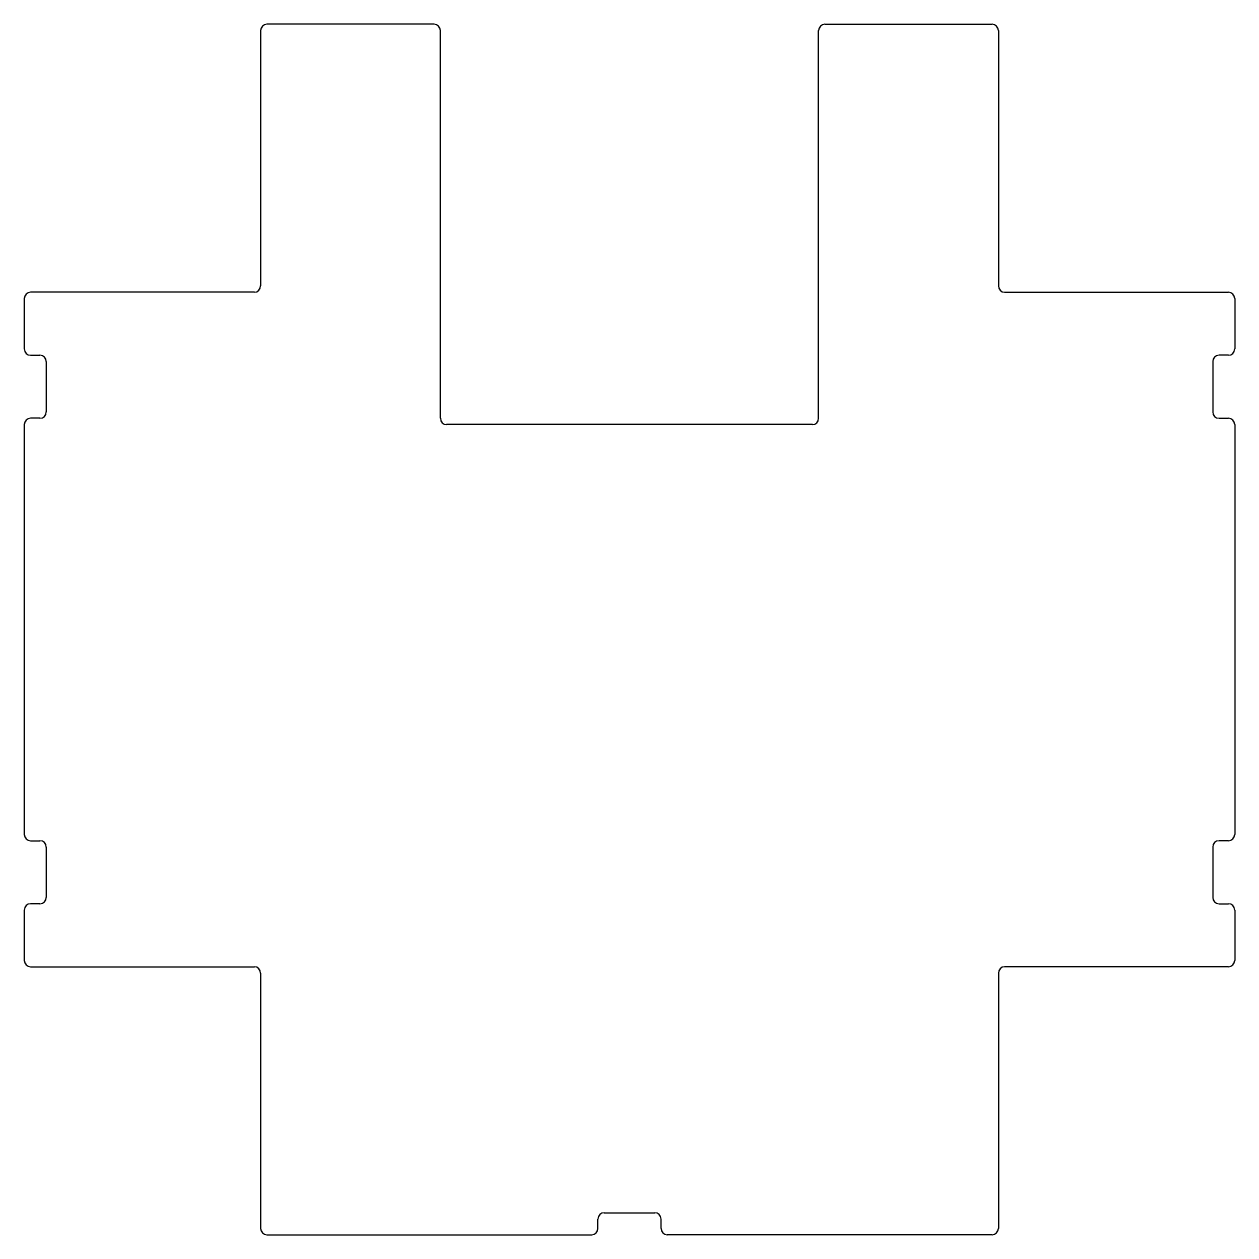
# Model space of a CAD drawing. Header units: millimetres. Extents: x -75 to 309, y -384 to 0.
import ezdxf

# ---------------------------------------------------------------- set-up
doc = ezdxf.new("R2010")
doc.units = ezdxf.units.MM

msp = doc.modelspace()

# ---------------------------------------------------------------- linework, layer by layer
at = {"color": 7, "linetype": 'Continuous', "lineweight": 25}
for p, q in [((55, 0), (2, 0)), ((179, 0), (232, 0)), ((0, -2), (0, -83)), ((57, -125), (57, -2)), ((177, -125), (177, -2)), ((234, -2), (234, -83)), ((-75, -87), (-75, -103)), ((-2, -85), (-73, -85)), ((236, -85), (307, -85)), ((309, -87), (309, -103)), ((-73, -105), (-70, -105)), ((-68, -107), (-68, -123)), ((302, -107), (302, -123)), ((307, -105), (304, -105)), ((-70, -125), (-73, -125)), ((304, -125), (307, -125)), ((-75, -127), (-75, -257)), ((175, -127), (59, -127)), ((309, -127), (309, -257)), ((-73, -259), (-70, -259)), ((-68, -261), (-68, -277)), ((302, -261), (302, -277)), ((307, -259), (304, -259)), ((-70, -279), (-73, -279)), ((304, -279), (307, -279)), ((-75, -281), (-75, -297)), ((309, -281), (309, -297)), ((-73, -299), (-2, -299)), ((307, -299), (236, -299)), ((0, -301), (0, -382)), ((234, -301), (234, -382)), ((107, -382), (107, -379)), ((109, -377), (125, -377)), ((127, -382), (127, -379)), ((2, -384), (105, -384)), ((232, -384), (129, -384))]:
    msp.add_line(p, q, dxfattribs=at)
for centre, start, end in [((2, -2), 90, 180), ((55, -2), 0, 90), ((179, -2), 90, 180), ((232, -2), 0, 90), ((-2, -83), 270, 0), ((236, -83), 180, 270), ((-73, -87), 90, 180), ((307, -87), 0, 90), ((-73, -103), 180, 270), ((307, -103), 270, 0), ((-70, -107), 0, 90), ((304, -107), 90, 180), ((-73, -127), 90, 180), ((-70, -123), 270, 0), ((59, -125), 180, 270), ((175, -125), 270, 0), ((304, -123), 180, 270), ((307, -127), 0, 90), ((-73, -257), 180, 270), ((307, -257), 270, 360), ((-70, -261), 0, 90), ((304, -261), 90, 180), ((-73, -281), 90, 180), ((-70, -277), 270, 0), ((304, -277), 180, 270), ((307, -281), 0, 90), ((-73, -297), 180, 270), ((-2, -301), 0, 90), ((236, -301), 90, 180), ((307, -297), 270, 360), ((109, -379), 90, 180), ((125, -379), 0, 90), ((2, -382), 180, 270), ((105, -382), 270, 360), ((129, -382), 180, 270), ((232, -382), 270, 0)]:
    msp.add_arc(centre, 2, start, end, dxfattribs=at)

doc.saveas('drawing.dxf')
